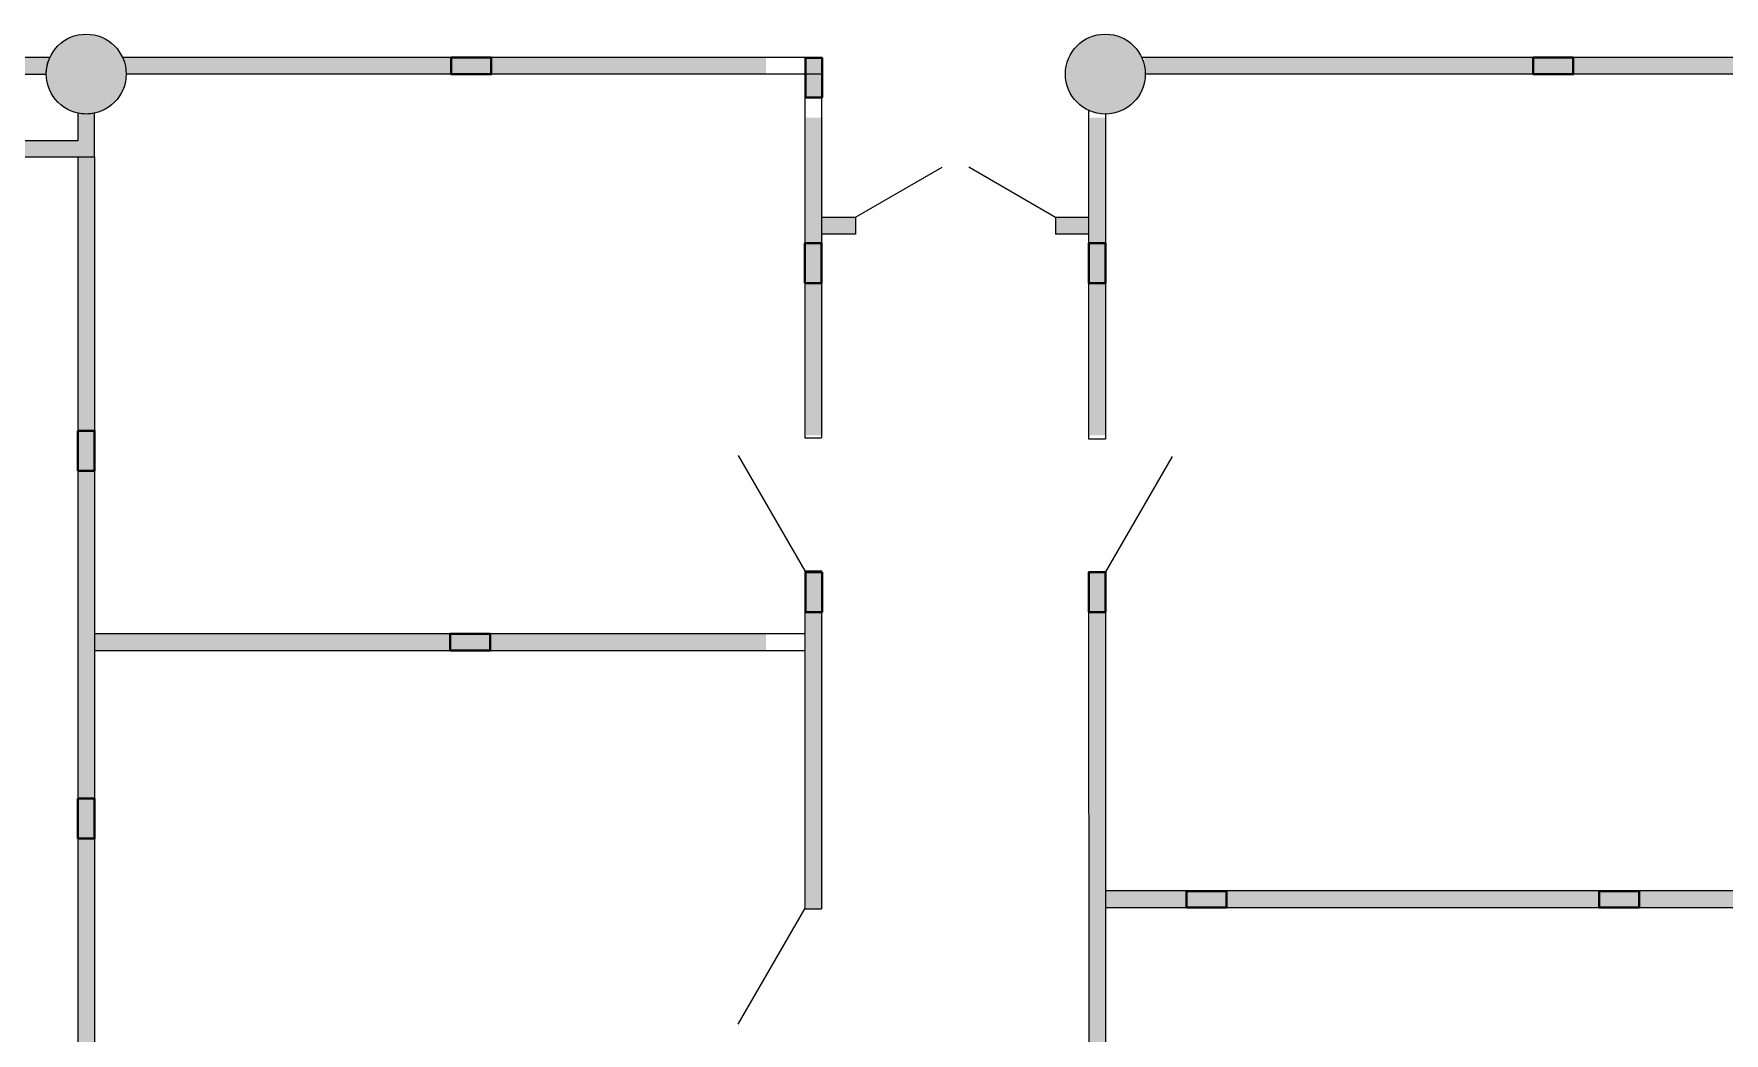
# Model space of a CAD drawing. Header units: millimetres. Extents: x 72919 to 485785, y -53256 to 338519.
# Drawn here: x 305592 to 318281, y 202103 to 209609 of the extents above; entities that cross this region are included whole.
import ezdxf

# ---------------------------------------------------------------- set-up
doc = ezdxf.new("R2010")
doc.units = ezdxf.units.MM
doc.layers.add('door', color=177, linetype='Continuous', lineweight=9)
doc.layers.add('wall', color=5, linetype='Continuous', lineweight=40)

# ---------------------------------------------------------------- blocks, each defined once
blk = doc.blocks.new('сердечник для 125')
at = {"lineweight": 40, "ltscale": 200, "true_color": 0x000000}
h = blk.add_hatch(color=18, dxfattribs=at)
h.dxf.hatch_style = 1
h.paths.add_polyline_path([(-779283, 728683), (-779583, 728683), (-779583, 728558), (-779283, 728558)])
at = {"color": 18, "lineweight": 40, "true_color": 0x000000}
blk.add_lwpolyline([(-779283, 728683), (-779583, 728683), (-779583, 728558), (-779283, 728558)], close=True, dxfattribs=at)
at = {"ltscale": 0.740741}
for points in [[(-779408, 728682), (-779408, 728683)], [(-779283, 728558), (-779283, 728558)]]:
    blk.add_lwpolyline(points, dxfattribs=at)

msp = doc.modelspace()

# ---------------------------------------------------------------- hatches: boundary and pattern name
at = {"ltscale": 500, "true_color": 0x000000}
h = msp.add_hatch(color=18, dxfattribs=at)
h.dxf.hatch_style = 1
edge = h.paths.add_edge_path()
edge.add_arc((305985.42838, 209307.71037), 300, 0, 360)
h = msp.add_hatch(color=18, dxfattribs=at)
h.dxf.hatch_style = 1
edge = h.paths.add_edge_path()
edge.add_arc((313635.4188, 209308.69772), 300, 0, 360)
h = msp.add_hatch(color=18, dxfattribs=at)
h.dxf.hatch_style = 1
h.paths.add_polyline_path([(305712.50158, 209431.00932), (305712.50156, 209305.993), (298983.11324, 209306.01928), (298983.11326, 209431.00322)])
h = msp.add_hatch(color=18, dxfattribs=at)
h.dxf.hatch_style = 1
edge = h.paths.add_edge_path()
edge.add_line((305922.21971, 209012.95825), (305922.22365, 208804.99944))
edge.add_line((305922.22365, 208804.99944), (304585.76218, 208804.99944))
edge.add_line((304585.76218, 208804.99944), (304585.76218, 209304.99944))
edge.add_line((304585.76218, 209304.99944), (305685.4378, 209304.99944))
edge.add_arc((305964.47099, 209308.26326), 279.05228, 154.13522408, 180.670150393, ccw=False)
edge.add_line((305713.37245, 209429.99944), (304465.76218, 209429.99944))
edge.add_line((304465.76218, 209429.99944), (304465.76218, 208684.99944))
edge.add_line((304465.76218, 208684.99944), (306048.60155, 208684.99944))
edge.add_line((306048.60155, 208684.99944), (306048.60155, 209012.94762))
edge.add_arc((305985.43531, 209306.22223), 299.99996, 257.835528377, 282.154830127, ccw=False)
h = msp.add_hatch(color=18, dxfattribs=at)
h.dxf.hatch_style = 1
h.paths.add_polyline_path([(306258.36599, 209431.00932), (306258.36601, 209305.993), (311087.57339, 209306.01928), (311087.57337, 209431.00322)])
h = msp.add_hatch(color=18, dxfattribs=at)
h.dxf.hatch_style = 1
h.paths.add_polyline_path([(319034.03146, 209431.00932), (319034.03144, 209305.993), (313928.20411, 209306.01928), (313928.20413, 209431.00322)])
h = msp.add_hatch(color=18, dxfattribs=at)
h.dxf.hatch_style = 1
h.paths.add_polyline_path([(306051.17043, 201955.65815), (305926.1541, 201955.65818), (305925.37256, 208978.58097), (306050.35649, 208978.58095)])
h = msp.add_hatch(color=18, dxfattribs=at)
h.dxf.hatch_style = 1
h.paths.add_polyline_path([(311513.32765, 206592.63102), (311388.31132, 206592.63104), (311387.52978, 208978.58097), (311512.51371, 208978.58095)])
h = msp.add_hatch(color=18, dxfattribs=at)
h.dxf.hatch_style = 1
h.paths.add_polyline_path([(313643.04834, 206592.63102), (313518.03201, 206592.63104), (313517.25047, 208978.58097), (313642.2344, 208978.58095)])
h = msp.add_hatch(color=18, dxfattribs=at)
h.dxf.hatch_style = 1
h.paths.add_polyline_path([(311448.48798, 208230.1933), (311448.488, 208105.17697), (311760.37957, 208105.20326), (311760.37955, 208230.18719)])
h = msp.add_hatch(color=18, dxfattribs=at)
h.dxf.hatch_style = 1
h.paths.add_polyline_path([(313260.38072, 208230.1933), (313260.38074, 208105.17697), (313510.27995, 208105.20208), (313510.27992, 208230.18602)])
h = msp.add_hatch(color=18, dxfattribs=at)
h.dxf.hatch_style = 1
h.paths.add_polyline_path([(311513.41152, 203035.54793), (311388.39519, 203035.54795), (311387.6345, 205564.92921), (311512.61844, 205564.92919)])
h = msp.add_hatch(color=18, dxfattribs=at)
h.dxf.hatch_style = 1
h.paths.add_polyline_path([(313643.13221, 201932.94781), (313518.11588, 201932.94783), (313517.3552, 205564.92921), (313642.33913, 205564.92919)])
h = msp.add_hatch(color=18, dxfattribs=at)
h.dxf.hatch_style = 1
h.paths.add_polyline_path([(305981.82791, 205102.49141), (305981.82793, 204977.47508), (311087.65525, 204977.50136), (311087.65523, 205102.4853)])
h = msp.add_hatch(color=18, dxfattribs=at)
h.dxf.hatch_style = 1
h.paths.add_polyline_path([(319033.91304, 203170.71168), (319033.91302, 203045.69535), (313636.59634, 203044.93466), (313636.59636, 203169.9186)])

# ---------------------------------------------------------------- linework, layer by layer
at = {"color": 18, "ltscale": 500, "true_color": 0x000000}
for p, q in [((311504.32101, 209429.99944), (306258.71028, 209429.99944)), ((311504.321, 209430.95981), (311504.34371, 208230.05727)), ((321012.67965, 209431.13966), (313908.25247, 209431.00528)), ((313510.21177, 209033.60705), (313510.22697, 208230.09521)), ((311760.37718, 208230.09521), (311504.34369, 208230.09037)), ((311504.34371, 208230.05727), (311504.37502, 206574.93274)), ((311760.37956, 208229.09468), (311760.37956, 208104.09468)), ((313510.22695, 208230.09521), (313260.37956, 208230.09049)), ((313260.37956, 208230.09049), (313260.37956, 208104.09468)), ((313510.22697, 208230.09521), (313510.25846, 206564.93021)), ((311760.37956, 208104.09468), (311504.34608, 208104.09468)), ((313510.22933, 208104.09468), (313260.37956, 208104.09468)), ((311505.71309, 205574.93037), (311505.71309, 203035.54794)), ((313510.27738, 205564.93037), (313510.34615, 201929.13984))]:
    msp.add_line(p, q, dxfattribs=at)
at = {"layer": 'door', "linetype": 'ByBlock', "ltscale": 100}
for p, q in [((311760.38189, 208230.82954), (312410.08563, 208606.50948)), ((313260.38171, 208230.09049), (312611.0475, 208606.41046)), ((310879.44197, 206440.95577), (311380.44197, 205574.93037)), ((314137.77452, 206432.99642), (313637.77452, 205566.97102)), ((310879.44197, 202169.52254), (311380.44197, 203035.54794))]:
    msp.add_line(p, q, dxfattribs=at)
at = {"layer": 'wall', "color": 18, "lineweight": 18, "ltscale": 0.007407, "true_color": 0x000000}
for p, q in [((311380.321, 209430.95744), (311380.32101, 209429.99944)), ((311504.32338, 209304.99944), (306285.35411, 209304.99944)), ((311380.32338, 209304.99944), (311380.37502, 206574.93037)), ((320985.4378, 209304.99944), (313935.43282, 209304.99944)), ((313636.59635, 209006.22452), (313636.59635, 206564.93037)), ((305922.22592, 208684.99944), (305922.35332, 201949.75571)), ((306048.60155, 208684.99944), (306048.60155, 201949.73758)), ((311374.72616, 208037.17286), (311374.72618, 208036.21486)), ((313506.97442, 208037.17296), (313506.97444, 208036.21497)), ((311379.23137, 206574.93037), (311504.55053, 206574.93037)), ((313635.43379, 206564.93037), (313510.44166, 206564.93037)), ((311380.39394, 205574.93037), (311380.44197, 203035.54794)), ((311380.39394, 205574.93037), (311505.71309, 205574.93037)), ((313636.59635, 205564.93037), (313510.44166, 205564.93037)), ((313636.59635, 205564.93037), (313636.59635, 201956.46067)), ((311380.40289, 205101.5341), (306048.60155, 205101.43327)), ((311380.40528, 204975.09468), (306048.60155, 204975.09468)), ((323410.41318, 203171.07258), (313636.59635, 203170.8877)), ((311381.30866, 203035.54794), (311505.71309, 203035.54794)), ((323410.41558, 203044.54794), (313636.59635, 203044.54794))]:
    msp.add_line(p, q, dxfattribs=at)
msp.add_lwpolyline([(305922.21971, 209012.95825), (305922.22365, 208804.99944), (304585.76218, 208804.99944), (304585.76218, 209304.99944), (305685.4378, 209304.99944, -0.116300597), (305713.37245, 209429.99944), (304465.76218, 209429.99944), (304465.76218, 208684.99944), (306048.60155, 208684.99944), (306048.60155, 209012.94762, -0.1065130499)], format="xyb", close=True, dxfattribs=at)
for centre in [(305985.43531, 209306.22228), (313635.43531, 209306.22228)]:
    msp.add_circle(centre, 300, dxfattribs=at)

# ---------------------------------------------------------------- block references
msp.add_blockref('сердечник для 125', (1088308.52563, -519252.74506), dxfattribs=at)
at = {"layer": 'wall', "color": 18, "lineweight": 18, "ltscale": 0.007407, "true_color": 0x000000, "xscale": -1, "rotation": 90}
for p in [(1040067.68743, -570153.58586), (1040062.09259, -571547.37044), (1042194.34085, -571547.37034), (1040067.58217, -574018.35115), (1042194.17428, -574018.39137), (1034605.96204, -575718.32203)]:
    msp.add_blockref('сердечник для 125', p, dxfattribs=at)
at = {"layer": 'wall', "color": 18, "lineweight": 18, "ltscale": 0.007407, "true_color": 0x000000, "xscale": -1}
for p in [(-462435.56829, -519252.68859), (-470565.0075, -523581.19371), (-465037.66902, -525512.46178), (-461940.56867, -525512.46746)]:
    msp.add_blockref('сердечник для 125', p, dxfattribs=at)
at = {"layer": 'wall', "color": 18, "lineweight": 18, "ltscale": 0.007407, "true_color": 0x000000, "rotation": 90.00000000000001}
msp.add_blockref('сердечник для 125', (1034605.96204, 985910.43418), dxfattribs=at)

doc.saveas('drawing.dxf')
